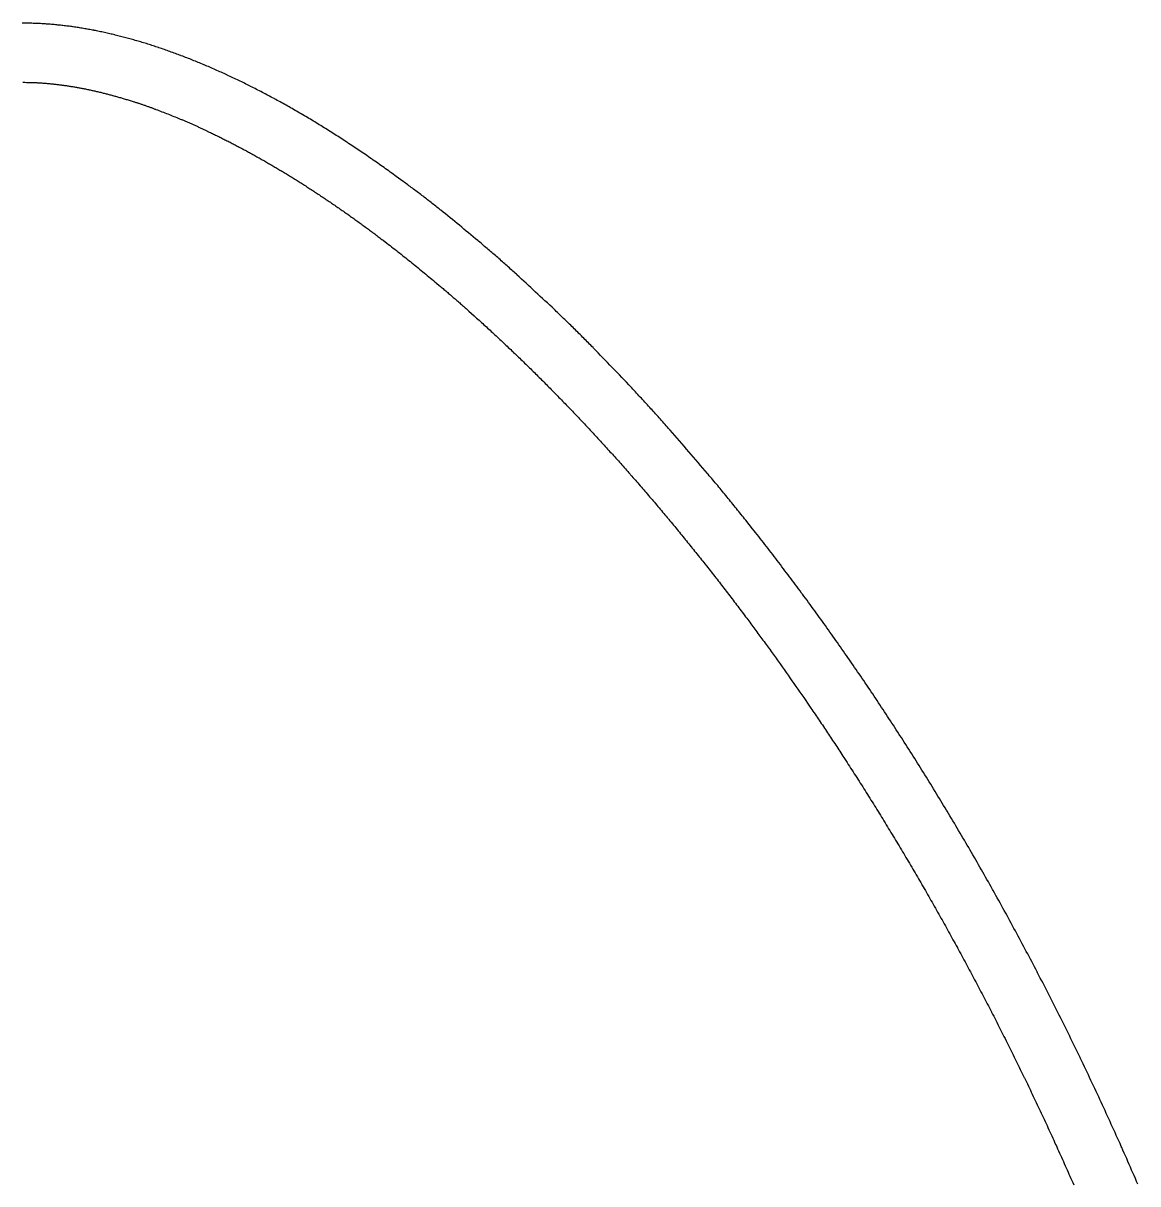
# Model space of a CAD drawing. Extents: x -7325 to -371, y -3238 to 133.
# Drawn here: x -5021.7 to -4753.5, y -1632.3 to -1353.2 of the extents above; entities that cross this region are included whole.
import ezdxf

# ---------------------------------------------------------------- set-up
doc = ezdxf.new("R2010")
doc.units = 0
doc.header["$MEASUREMENT"] = 0
doc.layers.add('NAILERS', color=7, linetype='CONTINUOUS')

msp = doc.modelspace()

# ---------------------------------------------------------------- linework, layer by layer
at = {"layer": 'NAILERS'}
for points in [[(-4753.54, -1632.39), (-4753.84, -1631.71), (-4754.13, -1631.03), (-4754.43, -1630.34), (-4754.72, -1629.66), (-4755.02, -1628.98), (-4755.32, -1628.3), (-4755.61, -1627.62), (-4755.91, -1626.94), (-4756.21, -1626.25), (-4756.51, -1625.57), (-4756.81, -1624.89), (-4757.12, -1624.21), (-4757.42, -1623.53), (-4757.52, -1623.31), (-4757.81, -1622.64), (-4758.11, -1621.98), (-4758.41, -1621.31), (-4758.71, -1620.65), (-4759.01, -1619.99), (-4759.31, -1619.32), (-4759.61, -1618.66), (-4759.91, -1618), (-4760.21, -1617.33), (-4760.51, -1616.67), (-4760.81, -1616.01), (-4761.12, -1615.35), (-4761.42, -1614.68), (-4761.73, -1614.02), (-4762.03, -1613.36), (-4762.34, -1612.7), (-4762.64, -1612.04), (-4762.95, -1611.38), (-4763.26, -1610.72), (-4763.57, -1610.06), (-4763.88, -1609.4), (-4764.19, -1608.74), (-4764.5, -1608.08), (-4764.81, -1607.42), (-4765.12, -1606.76), (-4765.43, -1606.11), (-4765.74, -1605.45), (-4766.06, -1604.79), (-4766.37, -1604.13), (-4766.69, -1603.48), (-4767, -1602.82), (-4767.32, -1602.17), (-4767.43, -1601.94), (-4767.74, -1601.3), (-4768.05, -1600.66), (-4768.36, -1600.01), (-4768.67, -1599.37), (-4768.98, -1598.73), (-4769.3, -1598.09), (-4769.61, -1597.45), (-4769.92, -1596.81), (-4770.24, -1596.17), (-4770.55, -1595.53), (-4770.87, -1594.9), (-4771.19, -1594.26), (-4771.5, -1593.62), (-4771.82, -1592.98), (-4772.14, -1592.34), (-4772.46, -1591.71), (-4772.78, -1591.07), (-4773.1, -1590.43), (-4773.42, -1589.8), (-4773.74, -1589.16), (-4774.06, -1588.53), (-4774.39, -1587.89), (-4774.71, -1587.26), (-4775.03, -1586.62), (-4775.36, -1585.99), (-4775.68, -1585.35), (-4776.01, -1584.72), (-4776.34, -1584.08), (-4776.66, -1583.45), (-4776.99, -1582.82), (-4777.32, -1582.19), (-4777.65, -1581.55), (-4777.77, -1581.33), (-4778.09, -1580.71), (-4778.41, -1580.09), (-4778.73, -1579.47), (-4779.06, -1578.86), (-4779.38, -1578.24), (-4779.71, -1577.62), (-4780.03, -1577.01), (-4780.36, -1576.39), (-4780.69, -1575.78), (-4781.01, -1575.16), (-4781.34, -1574.55), (-4781.67, -1573.93), (-4782, -1573.32), (-4782.33, -1572.71), (-4782.66, -1572.09), (-4782.99, -1571.48), (-4783.32, -1570.87), (-4783.65, -1570.26), (-4783.98, -1569.64), (-4784.32, -1569.03), (-4784.65, -1568.42), (-4784.99, -1567.81), (-4785.32, -1567.2), (-4785.66, -1566.59), (-4785.99, -1565.98), (-4786.33, -1565.37), (-4786.67, -1564.76), (-4787, -1564.15), (-4787.34, -1563.54), (-4787.68, -1562.93), (-4788.02, -1562.33), (-4788.36, -1561.72), (-4788.49, -1561.49), (-4788.82, -1560.89), (-4789.16, -1560.3), (-4789.49, -1559.71), (-4789.82, -1559.12), (-4790.16, -1558.52), (-4790.49, -1557.93), (-4790.83, -1557.34), (-4791.17, -1556.75), (-4791.5, -1556.16), (-4791.84, -1555.57), (-4792.18, -1554.98), (-4792.52, -1554.39), (-4792.86, -1553.8), (-4793.2, -1553.21), (-4793.54, -1552.63), (-4793.88, -1552.04), (-4794.22, -1551.45), (-4794.57, -1550.86), (-4794.91, -1550.27), (-4795.25, -1549.69), (-4795.6, -1549.1), (-4795.94, -1548.52), (-4796.29, -1547.93), (-4796.63, -1547.34), (-4796.98, -1546.76), (-4797.32, -1546.17), (-4797.67, -1545.59), (-4798.02, -1545.01), (-4798.37, -1544.42), (-4798.72, -1543.84), (-4799.07, -1543.26), (-4799.42, -1542.67), (-4799.56, -1542.44), (-4799.9, -1541.87), (-4800.24, -1541.3), (-4800.59, -1540.74), (-4800.93, -1540.17), (-4801.27, -1539.6), (-4801.62, -1539.04), (-4801.96, -1538.47), (-4802.31, -1537.91), (-4802.66, -1537.34), (-4803, -1536.78), (-4803.35, -1536.21), (-4803.7, -1535.65), (-4804.05, -1535.08), (-4804.4, -1534.52), (-4804.75, -1533.96), (-4805.1, -1533.39), (-4805.45, -1532.83), (-4805.8, -1532.27), (-4806.15, -1531.71), (-4806.5, -1531.15), (-4806.86, -1530.58), (-4807.21, -1530.02), (-4807.56, -1529.46), (-4807.92, -1528.9), (-4808.27, -1528.34), (-4808.63, -1527.78), (-4808.99, -1527.23), (-4809.34, -1526.67), (-4809.7, -1526.11), (-4810.06, -1525.55), (-4810.42, -1524.99), (-4810.77, -1524.44), (-4810.93, -1524.2), (-4811.28, -1523.66), (-4811.63, -1523.12), (-4811.98, -1522.57), (-4812.33, -1522.03), (-4812.68, -1521.49), (-4813.03, -1520.95), (-4813.39, -1520.41), (-4813.74, -1519.87), (-4814.1, -1519.33), (-4814.45, -1518.79), (-4814.81, -1518.25), (-4815.16, -1517.72), (-4815.52, -1517.18), (-4815.88, -1516.64), (-4816.23, -1516.1), (-4816.59, -1515.57), (-4816.95, -1515.03), (-4817.31, -1514.49), (-4817.67, -1513.96), (-4818.03, -1513.42), (-4818.39, -1512.89), (-4818.75, -1512.35), (-4819.11, -1511.82), (-4819.47, -1511.28), (-4819.84, -1510.75), (-4820.2, -1510.22), (-4820.56, -1509.68), (-4820.93, -1509.15), (-4821.29, -1508.62), (-4821.66, -1508.09), (-4822.03, -1507.55), (-4822.39, -1507.02), (-4822.56, -1506.79), (-4822.91, -1506.27), (-4823.27, -1505.75), (-4823.63, -1505.24), (-4823.99, -1504.72), (-4824.34, -1504.21), (-4824.7, -1503.69), (-4825.06, -1503.18), (-4825.42, -1502.67), (-4825.78, -1502.15), (-4826.15, -1501.64), (-4826.51, -1501.13), (-4826.87, -1500.62), (-4827.23, -1500.1), (-4827.6, -1499.59), (-4827.96, -1499.08), (-4828.33, -1498.57), (-4828.69, -1498.06), (-4829.06, -1497.55), (-4829.42, -1497.04), (-4829.79, -1496.53), (-4830.16, -1496.02), (-4830.52, -1495.52), (-4830.89, -1495.01), (-4831.26, -1494.5), (-4831.63, -1493.99), (-4832, -1493.49), (-4832.37, -1492.98), (-4832.74, -1492.47), (-4833.11, -1491.97), (-4833.48, -1491.46), (-4833.85, -1490.96), (-4834.23, -1490.45), (-4834.4, -1490.21), (-4834.76, -1489.72), (-4835.13, -1489.23), (-4835.49, -1488.75), (-4835.85, -1488.26), (-4836.22, -1487.77), (-4836.58, -1487.28), (-4836.95, -1486.79), (-4837.31, -1486.31), (-4837.68, -1485.82), (-4838.05, -1485.34), (-4838.41, -1484.85), (-4838.78, -1484.36), (-4839.15, -1483.88), (-4839.52, -1483.39), (-4839.89, -1482.91), (-4840.26, -1482.43), (-4840.63, -1481.94), (-4841, -1481.46), (-4841.37, -1480.98), (-4841.74, -1480.5), (-4842.11, -1480.01), (-4842.48, -1479.53), (-4842.86, -1479.05), (-4843.23, -1478.57), (-4843.6, -1478.09), (-4843.98, -1477.61), (-4844.35, -1477.13), (-4844.73, -1476.65), (-4845.11, -1476.17), (-4845.48, -1475.69), (-4845.86, -1475.22), (-4846.24, -1474.74), (-4847.85, -1472.69), (-4848.13, -1472.34), (-4848.41, -1472), (-4848.69, -1471.65), (-4848.96, -1471.3), (-4849.24, -1470.95), (-4849.52, -1470.6), (-4849.8, -1470.25), (-4850.08, -1469.91), (-4850.36, -1469.56), (-4850.64, -1469.21), (-4850.92, -1468.86), (-4851.2, -1468.52), (-4851.48, -1468.17), (-4851.76, -1467.83), (-4852.05, -1467.48), (-4852.33, -1467.14), (-4852.61, -1466.79), (-4852.89, -1466.45), (-4853.18, -1466.1), (-4853.46, -1465.76), (-4853.74, -1465.42), (-4854.03, -1465.07), (-4854.31, -1464.73), (-4854.6, -1464.39), (-4854.88, -1464.04), (-4855.17, -1463.7), (-4855.46, -1463.36), (-4855.74, -1463.02), (-4856.03, -1462.68), (-4856.32, -1462.34), (-4856.61, -1462), (-4856.89, -1461.65), (-4857.05, -1461.48), (-4857.6, -1460.82), (-4858.16, -1460.16), (-4858.72, -1459.51), (-4859.28, -1458.85), (-4859.84, -1458.19), (-4860.4, -1457.54), (-4860.97, -1456.88), (-4861.53, -1456.23), (-4862.09, -1455.58), (-4862.66, -1454.93), (-4863.22, -1454.27), (-4863.79, -1453.62), (-4864.36, -1452.97), (-4864.92, -1452.32), (-4865.49, -1451.67), (-4866.06, -1451.02), (-4866.14, -1450.93), (-4866.42, -1450.62), (-4866.7, -1450.3), (-4866.98, -1449.98), (-4867.26, -1449.66), (-4867.54, -1449.35), (-4867.82, -1449.03), (-4868.1, -1448.71), (-4868.39, -1448.4), (-4868.67, -1448.08), (-4868.95, -1447.76), (-4869.23, -1447.45), (-4869.52, -1447.13), (-4869.8, -1446.82), (-4870.09, -1446.51), (-4870.37, -1446.19), (-4870.66, -1445.88), (-4870.94, -1445.56), (-4871.23, -1445.25), (-4871.51, -1444.94), (-4871.8, -1444.63), (-4872.09, -1444.31), (-4872.37, -1444), (-4872.66, -1443.69), (-4872.95, -1443.38), (-4873.24, -1443.07), (-4873.53, -1442.76), (-4873.81, -1442.45), (-4874.1, -1442.14), (-4874.39, -1441.83), (-4874.68, -1441.52), (-4874.97, -1441.21), (-4875.26, -1440.9), (-4875.43, -1440.73), (-4875.99, -1440.13), (-4876.55, -1439.54), (-4877.12, -1438.94), (-4877.68, -1438.35), (-4878.24, -1437.76), (-4878.81, -1437.17), (-4879.37, -1436.58), (-4879.94, -1435.99), (-4880.5, -1435.4), (-4881.07, -1434.81), (-4881.64, -1434.22), (-4882.21, -1433.64), (-4882.77, -1433.05), (-4883.34, -1432.46), (-4883.91, -1431.88), (-4884.49, -1431.29), (-4884.57, -1431.2), (-4884.85, -1430.92), (-4885.13, -1430.63), (-4885.41, -1430.35), (-4885.7, -1430.06), (-4885.98, -1429.78), (-4886.26, -1429.49), (-4886.54, -1429.21), (-4886.83, -1428.92), (-4887.11, -1428.64), (-4887.39, -1428.36), (-4887.68, -1428.07), (-4887.96, -1427.79), (-4888.24, -1427.51), (-4888.53, -1427.23), (-4888.81, -1426.94), (-4889.1, -1426.66), (-4889.38, -1426.38), (-4889.67, -1426.1), (-4889.96, -1425.82), (-4890.24, -1425.54), (-4890.53, -1425.26), (-4890.82, -1424.98), (-4891.11, -1424.7), (-4891.39, -1424.42), (-4891.68, -1424.15), (-4891.97, -1423.87), (-4892.26, -1423.59), (-4892.55, -1423.31), (-4892.84, -1423.04), (-4893.13, -1422.76), (-4893.42, -1422.48), (-4893.71, -1422.21), (-4893.89, -1422.03), (-4894.45, -1421.5), (-4895.01, -1420.98), (-4895.57, -1420.45), (-4896.14, -1419.92), (-4896.7, -1419.39), (-4897.26, -1418.87), (-4897.82, -1418.34), (-4898.39, -1417.82), (-4898.95, -1417.29), (-4899.52, -1416.77), (-4900.08, -1416.25), (-4900.65, -1415.73), (-4901.22, -1415.21), (-4901.78, -1414.69), (-4902.35, -1414.17), (-4902.92, -1413.65), (-4903.02, -1413.56), (-4903.29, -1413.31), (-4903.57, -1413.05), (-4903.85, -1412.8), (-4904.13, -1412.55), (-4904.41, -1412.29), (-4904.69, -1412.04), (-4904.97, -1411.79), (-4905.25, -1411.54), (-4905.54, -1411.29), (-4905.82, -1411.04), (-4906.1, -1410.79), (-4906.38, -1410.54), (-4906.66, -1410.29), (-4906.95, -1410.04), (-4907.23, -1409.79), (-4907.51, -1409.54), (-4907.8, -1409.3), (-4908.08, -1409.05), (-4908.37, -1408.8), (-4908.65, -1408.56), (-4908.94, -1408.31), (-4909.22, -1408.06), (-4909.51, -1407.82), (-4909.8, -1407.57), (-4910.08, -1407.33), (-4910.37, -1407.08), (-4910.66, -1406.84), (-4910.94, -1406.6), (-4911.23, -1406.35), (-4911.52, -1406.11), (-4911.81, -1405.87), (-4912.1, -1405.62), (-4912.3, -1405.46), (-4912.85, -1404.99), (-4913.4, -1404.53), (-4913.96, -1404.07), (-4914.51, -1403.61), (-4915.07, -1403.15), (-4915.62, -1402.69), (-4916.18, -1402.23), (-4916.74, -1401.77), (-4917.3, -1401.32), (-4917.86, -1400.86), (-4918.42, -1400.41), (-4918.98, -1399.95), (-4919.54, -1399.5), (-4920.1, -1399.04), (-4920.66, -1398.59), (-4921.22, -1398.14), (-4921.32, -1398.06), (-4921.6, -1397.84), (-4921.87, -1397.62), (-4922.15, -1397.4), (-4922.43, -1397.18), (-4922.7, -1396.96), (-4922.98, -1396.74), (-4923.26, -1396.52), (-4923.53, -1396.31), (-4923.81, -1396.09), (-4924.09, -1395.87), (-4924.37, -1395.66), (-4924.65, -1395.44), (-4924.92, -1395.22), (-4925.2, -1395.01), (-4925.48, -1394.8), (-4925.76, -1394.58), (-4926.04, -1394.37), (-4926.32, -1394.15), (-4926.6, -1393.94), (-4926.88, -1393.73), (-4927.17, -1393.52), (-4927.45, -1393.3), (-4927.73, -1393.09), (-4928.01, -1392.88), (-4928.29, -1392.67), (-4928.58, -1392.46), (-4928.86, -1392.25), (-4929.14, -1392.04), (-4929.43, -1391.83), (-4929.71, -1391.62), (-4929.99, -1391.42), (-4930.28, -1391.21), (-4931.9, -1390.02), (-4932.27, -1389.76), (-4932.64, -1389.49), (-4933.01, -1389.22), (-4933.37, -1388.96), (-4933.74, -1388.69), (-4934.11, -1388.43), (-4934.48, -1388.17), (-4934.85, -1387.91), (-4935.22, -1387.64), (-4935.59, -1387.38), (-4935.96, -1387.12), (-4936.33, -1386.86), (-4936.7, -1386.6), (-4937.07, -1386.34), (-4937.44, -1386.08), (-4937.81, -1385.82), (-4937.89, -1385.77), (-4938.25, -1385.52), (-4938.62, -1385.27), (-4938.98, -1385.02), (-4939.34, -1384.77), (-4939.71, -1384.52), (-4940.08, -1384.27), (-4940.44, -1384.03), (-4940.81, -1383.78), (-4941.17, -1383.53), (-4941.54, -1383.29), (-4941.91, -1383.04), (-4942.28, -1382.8), (-4942.64, -1382.55), (-4943.01, -1382.31), (-4943.38, -1382.07), (-4943.75, -1381.82), (-4943.83, -1381.77), (-4944.19, -1381.54), (-4944.55, -1381.3), (-4944.91, -1381.07), (-4945.27, -1380.83), (-4945.63, -1380.6), (-4945.99, -1380.37), (-4946.36, -1380.14), (-4946.72, -1379.9), (-4947.08, -1379.67), (-4947.45, -1379.44), (-4947.81, -1379.21), (-4948.18, -1378.98), (-4948.54, -1378.76), (-4948.91, -1378.53), (-4949.27, -1378.3), (-4949.64, -1378.07), (-4949.72, -1378.03), (-4950.07, -1377.81), (-4950.43, -1377.59), (-4950.79, -1377.37), (-4951.15, -1377.15), (-4951.5, -1376.93), (-4951.86, -1376.72), (-4952.22, -1376.5), (-4952.58, -1376.28), (-4952.94, -1376.07), (-4953.3, -1375.85), (-4953.66, -1375.64), (-4954.02, -1375.43), (-4954.38, -1375.21), (-4954.75, -1375), (-4955.11, -1374.79), (-4955.47, -1374.58), (-4955.55, -1374.53), (-4955.9, -1374.33), (-4956.26, -1374.13), (-4956.61, -1373.92), (-4956.96, -1373.72), (-4957.32, -1373.52), (-4957.67, -1373.32), (-4958.03, -1373.12), (-4958.38, -1372.92), (-4958.74, -1372.72), (-4959.1, -1372.52), (-4959.45, -1372.32), (-4959.81, -1372.12), (-4960.17, -1371.93), (-4960.53, -1371.73), (-4960.88, -1371.54), (-4961.24, -1371.34), (-4961.32, -1371.3), (-4961.67, -1371.11), (-4962.02, -1370.92), (-4962.37, -1370.73), (-4962.72, -1370.55), (-4963.07, -1370.36), (-4963.42, -1370.18), (-4963.77, -1369.99), (-4964.12, -1369.81), (-4964.48, -1369.62), (-4964.83, -1369.44), (-4965.18, -1369.26), (-4965.53, -1369.08), (-4965.89, -1368.9), (-4966.24, -1368.72), (-4966.59, -1368.54), (-4966.95, -1368.36), (-4967.03, -1368.32), (-4967.37, -1368.15), (-4967.72, -1367.97), (-4968.06, -1367.8), (-4968.41, -1367.63), (-4968.76, -1367.46), (-4969.1, -1367.29), (-4969.45, -1367.12), (-4969.8, -1366.96), (-4970.14, -1366.79), (-4970.49, -1366.62), (-4970.84, -1366.46), (-4971.19, -1366.29), (-4971.54, -1366.13), (-4971.88, -1365.96), (-4972.23, -1365.8), (-4972.58, -1365.64), (-4972.66, -1365.6), (-4973, -1365.45), (-4973.34, -1365.29), (-4973.69, -1365.13), (-4974.03, -1364.98), (-4974.37, -1364.83), (-4974.71, -1364.67), (-4975.05, -1364.52), (-4975.39, -1364.37), (-4975.74, -1364.22), (-4976.08, -1364.07), (-4976.42, -1363.92), (-4976.77, -1363.77), (-4977.11, -1363.62), (-4977.45, -1363.47), (-4977.8, -1363.33), (-4978.14, -1363.18), (-4978.22, -1363.15), (-4978.56, -1363.01), (-4978.89, -1362.87), (-4979.23, -1362.73), (-4979.57, -1362.59), (-4979.9, -1362.45), (-4980.24, -1362.31), (-4980.58, -1362.18), (-4980.91, -1362.04), (-4981.25, -1361.91), (-4981.59, -1361.77), (-4981.93, -1361.64), (-4982.26, -1361.51), (-4982.6, -1361.38), (-4982.94, -1361.25), (-4983.28, -1361.12), (-4983.62, -1360.99), (-4983.7, -1360.96), (-4984.03, -1360.83), (-4984.36, -1360.71), (-4984.69, -1360.59), (-4985.02, -1360.46), (-4985.35, -1360.34), (-4985.69, -1360.22), (-4986.02, -1360.1), (-4986.35, -1359.98), (-4986.68, -1359.86), (-4987.01, -1359.75), (-4987.35, -1359.63), (-4987.68, -1359.51), (-4988.01, -1359.4), (-4988.35, -1359.29), (-4988.68, -1359.17), (-4989.01, -1359.06), (-4989.09, -1359.03), (-4989.42, -1358.92), (-4989.74, -1358.82), (-4990.07, -1358.71), (-4990.39, -1358.6), (-4990.72, -1358.5), (-4991.04, -1358.4), (-4991.37, -1358.29), (-4991.7, -1358.19), (-4992.02, -1358.09), (-4992.35, -1357.99), (-4992.68, -1357.89), (-4993, -1357.79), (-4993.33, -1357.69), (-4993.66, -1357.59), (-4993.99, -1357.5), (-4994.31, -1357.4), (-4994.39, -1357.38), (-4994.71, -1357.29), (-4995.03, -1357.19), (-4995.35, -1357.1), (-4995.67, -1357.02), (-4995.99, -1356.93), (-4996.31, -1356.84), (-4996.63, -1356.75), (-4996.95, -1356.67), (-4997.27, -1356.58), (-4997.59, -1356.5), (-4997.91, -1356.41), (-4998.23, -1356.33), (-4998.55, -1356.25), (-4998.87, -1356.17), (-4999.2, -1356.09), (-4999.52, -1356.01), (-4999.6, -1355.99), (-4999.91, -1355.92), (-5000.22, -1355.84), (-5000.53, -1355.77), (-5000.85, -1355.7), (-5001.16, -1355.63), (-5001.47, -1355.55), (-5001.79, -1355.48), (-5002.1, -1355.42), (-5002.42, -1355.35), (-5002.73, -1355.28), (-5003.04, -1355.21), (-5003.36, -1355.15), (-5003.67, -1355.08), (-5003.99, -1355.02), (-5004.3, -1354.96), (-5004.62, -1354.9), (-5004.69, -1354.88), (-5005, -1354.82), (-5005.31, -1354.77), (-5005.61, -1354.71), (-5005.92, -1354.65), (-5006.23, -1354.6), (-5006.53, -1354.54), (-5006.84, -1354.49), (-5007.15, -1354.44), (-5007.46, -1354.39), (-5007.76, -1354.34), (-5008.07, -1354.29), (-5008.38, -1354.24), (-5008.69, -1354.19), (-5009, -1354.15), (-5009.31, -1354.1), (-5009.61, -1354.06), (-5009.69, -1354.05), (-5009.99, -1354), (-5010.29, -1353.96), (-5010.59, -1353.92), (-5010.89, -1353.88), (-5011.19, -1353.85), (-5011.49, -1353.81), (-5011.79, -1353.77), (-5012.09, -1353.74), (-5012.39, -1353.7), (-5012.69, -1353.67), (-5012.99, -1353.64), (-5013.29, -1353.61), (-5013.59, -1353.58), (-5013.89, -1353.55), (-5014.2, -1353.52), (-5014.5, -1353.49), (-5014.55, -1353.49), (-5014.84, -1353.46), (-5015.14, -1353.44), (-5015.44, -1353.41), (-5015.73, -1353.39), (-5016.03, -1353.37), (-5016.32, -1353.35), (-5016.62, -1353.33), (-5016.91, -1353.31), (-5017.21, -1353.3), (-5017.5, -1353.28), (-5017.8, -1353.27), (-5018.1, -1353.25), (-5018.39, -1353.24), (-5018.69, -1353.23), (-5018.98, -1353.22), (-5019.28, -1353.21), (-5019.58, -1353.2), (-5019.87, -1353.19), (-5020.17, -1353.19), (-5020.46, -1353.18), (-5020.76, -1353.18), (-5021.06, -1353.17), (-5021.35, -1353.17), (-5021.65, -1353.17), (-5021.94, -1353.17)], [(-5021.75, -1367.39), (-5021.63, -1367.39), (-5021.5, -1367.39), (-5021.37, -1367.39), (-5021.25, -1367.39), (-5020.87, -1367.4), (-5020.66, -1367.4), (-5020.45, -1367.4), (-5020.25, -1367.41), (-5020.04, -1367.41), (-5019.83, -1367.42), (-5019.63, -1367.42), (-5019.42, -1367.43), (-5019.22, -1367.44), (-5019.01, -1367.45), (-5018.8, -1367.45), (-5018.6, -1367.46), (-5018.39, -1367.47), (-5018.18, -1367.48), (-5017.98, -1367.5), (-5017.77, -1367.51), (-5017.56, -1367.52), (-5017.36, -1367.53), (-5017.15, -1367.55), (-5016.95, -1367.56), (-5016.74, -1367.58), (-5016.53, -1367.59), (-5016.33, -1367.61), (-5016.12, -1367.62), (-5015.92, -1367.64), (-5015.71, -1367.66), (-5015.5, -1367.68), (-5015.3, -1367.7), (-5015.09, -1367.72), (-5014.89, -1367.74), (-5014.68, -1367.76), (-5014.48, -1367.78), (-5014.27, -1367.8), (-5014.22, -1367.81), (-5014.01, -1367.83), (-5013.8, -1367.85), (-5013.59, -1367.88), (-5013.38, -1367.9), (-5013.17, -1367.93), (-5012.96, -1367.96), (-5012.75, -1367.98), (-5012.54, -1368.01), (-5012.33, -1368.04), (-5012.11, -1368.07), (-5011.9, -1368.09), (-5011.69, -1368.12), (-5011.48, -1368.15), (-5011.27, -1368.18), (-5011.06, -1368.22), (-5010.85, -1368.25), (-5010.8, -1368.26), (-5010.59, -1368.29), (-5010.37, -1368.32), (-5010.16, -1368.36), (-5009.94, -1368.39), (-5009.72, -1368.43), (-5009.51, -1368.46), (-5009.29, -1368.5), (-5009.08, -1368.54), (-5008.86, -1368.57), (-5008.65, -1368.61), (-5008.43, -1368.65), (-5008.22, -1368.69), (-5008, -1368.73), (-5007.79, -1368.77), (-5007.57, -1368.81), (-5007.36, -1368.85), (-5007.31, -1368.86), (-5007.09, -1368.91), (-5006.87, -1368.95), (-5006.64, -1368.99), (-5006.42, -1369.04), (-5006.2, -1369.08), (-5005.98, -1369.13), (-5005.76, -1369.18), (-5005.54, -1369.22), (-5005.32, -1369.27), (-5005.1, -1369.32), (-5004.88, -1369.37), (-5004.66, -1369.42), (-5004.44, -1369.47), (-5004.23, -1369.52), (-5004.01, -1369.57), (-5003.79, -1369.62), (-5003.74, -1369.63), (-5003.51, -1369.68), (-5003.29, -1369.74), (-5003.06, -1369.79), (-5002.84, -1369.84), (-5002.61, -1369.9), (-5002.39, -1369.96), (-5002.16, -1370.01), (-5001.94, -1370.07), (-5001.71, -1370.13), (-5001.49, -1370.18), (-5001.27, -1370.24), (-5001.04, -1370.3), (-5000.82, -1370.36), (-5000.59, -1370.42), (-5000.37, -1370.48), (-5000.15, -1370.54), (-5000.1, -1370.55), (-4999.87, -1370.62), (-4999.64, -1370.68), (-4999.41, -1370.74), (-4999.18, -1370.81), (-4998.95, -1370.87), (-4998.72, -1370.94), (-4998.49, -1371), (-4998.26, -1371.07), (-4998.03, -1371.14), (-4997.81, -1371.2), (-4997.58, -1371.27), (-4997.35, -1371.34), (-4997.12, -1371.41), (-4996.89, -1371.48), (-4996.67, -1371.55), (-4996.44, -1371.62), (-4995.41, -1371.94), (-4995.24, -1371.99), (-4995.06, -1372.05), (-4994.88, -1372.1), (-4994.7, -1372.16), (-4994.53, -1372.21), (-4994.35, -1372.27), (-4994.17, -1372.33), (-4994, -1372.39), (-4993.82, -1372.44), (-4993.64, -1372.5), (-4993.47, -1372.56), (-4993.29, -1372.62), (-4993.11, -1372.68), (-4992.94, -1372.74), (-4992.76, -1372.8), (-4992.59, -1372.86), (-4992.41, -1372.92), (-4992.23, -1372.98), (-4992.06, -1373.04), (-4991.88, -1373.1), (-4991.71, -1373.17), (-4991.53, -1373.23), (-4991.36, -1373.29), (-4991.18, -1373.35), (-4991.01, -1373.42), (-4990.83, -1373.48), (-4990.66, -1373.55), (-4990.48, -1373.61), (-4990.31, -1373.68), (-4990.13, -1373.74), (-4989.96, -1373.81), (-4989.79, -1373.87), (-4989.71, -1373.9), (-4989.35, -1374.04), (-4989, -1374.17), (-4988.64, -1374.31), (-4988.28, -1374.45), (-4987.93, -1374.59), (-4987.57, -1374.72), (-4987.22, -1374.86), (-4986.86, -1375), (-4986.5, -1375.14), (-4986.15, -1375.29), (-4985.79, -1375.43), (-4985.44, -1375.57), (-4985.09, -1375.71), (-4984.73, -1375.86), (-4984.38, -1376), (-4984.02, -1376.15), (-4983.88, -1376.21), (-4983.69, -1376.29), (-4983.5, -1376.36), (-4983.32, -1376.44), (-4983.13, -1376.52), (-4982.95, -1376.6), (-4982.76, -1376.68), (-4982.58, -1376.75), (-4982.39, -1376.83), (-4982.21, -1376.91), (-4982.02, -1376.99), (-4981.84, -1377.07), (-4981.65, -1377.15), (-4981.47, -1377.23), (-4981.28, -1377.31), (-4981.1, -1377.39), (-4980.92, -1377.48), (-4980.73, -1377.56), (-4980.55, -1377.64), (-4980.37, -1377.72), (-4980.18, -1377.8), (-4980, -1377.89), (-4979.82, -1377.97), (-4979.63, -1378.05), (-4979.45, -1378.14), (-4979.27, -1378.22), (-4979.08, -1378.31), (-4978.9, -1378.39), (-4978.72, -1378.48), (-4978.54, -1378.56), (-4978.36, -1378.65), (-4978.17, -1378.73), (-4977.99, -1378.82), (-4976.88, -1379.35), (-4976.63, -1379.47), (-4976.38, -1379.59), (-4976.12, -1379.71), (-4975.87, -1379.83), (-4975.62, -1379.95), (-4975.37, -1380.07), (-4975.12, -1380.2), (-4974.87, -1380.32), (-4974.62, -1380.44), (-4974.37, -1380.56), (-4974.12, -1380.69), (-4973.87, -1380.81), (-4973.63, -1380.94), (-4973.38, -1381.06), (-4973.13, -1381.19), (-4972.88, -1381.31), (-4972.63, -1381.44), (-4972.38, -1381.56), (-4972.14, -1381.69), (-4971.89, -1381.82), (-4971.64, -1381.94), (-4971.39, -1382.07), (-4971.15, -1382.2), (-4970.9, -1382.33), (-4970.65, -1382.46), (-4970.41, -1382.59), (-4970.16, -1382.72), (-4969.91, -1382.84), (-4969.67, -1382.98), (-4969.42, -1383.11), (-4969.18, -1383.24), (-4968.93, -1383.37), (-4968.74, -1383.47), (-4968.49, -1383.61), (-4968.23, -1383.74), (-4967.97, -1383.88), (-4967.72, -1384.02), (-4967.46, -1384.16), (-4967.21, -1384.3), (-4966.95, -1384.44), (-4966.69, -1384.58), (-4966.44, -1384.72), (-4966.18, -1384.86), (-4965.93, -1385.01), (-4965.67, -1385.15), (-4965.42, -1385.29), (-4965.17, -1385.43), (-4964.91, -1385.57), (-4964.66, -1385.72), (-4964.4, -1385.86), (-4964.15, -1386.01), (-4963.9, -1386.15), (-4963.64, -1386.29), (-4963.39, -1386.44), (-4963.14, -1386.59), (-4962.89, -1386.73), (-4962.63, -1386.88), (-4962.38, -1387.02), (-4962.13, -1387.17), (-4961.88, -1387.32), (-4961.63, -1387.46), (-4961.37, -1387.61), (-4961.12, -1387.76), (-4960.87, -1387.91), (-4960.62, -1388.06), (-4960.44, -1388.16), (-4960.18, -1388.32), (-4959.92, -1388.48), (-4959.66, -1388.63), (-4959.4, -1388.79), (-4959.14, -1388.95), (-4958.88, -1389.1), (-4958.61, -1389.26), (-4958.35, -1389.42), (-4958.09, -1389.58), (-4957.83, -1389.74), (-4957.57, -1389.9), (-4957.32, -1390.06), (-4957.06, -1390.22), (-4956.8, -1390.38), (-4956.54, -1390.54), (-4956.28, -1390.7), (-4956.02, -1390.86), (-4955.76, -1391.02), (-4955.5, -1391.18), (-4955.25, -1391.34), (-4954.99, -1391.51), (-4954.73, -1391.67), (-4954.47, -1391.83), (-4954.22, -1392), (-4953.96, -1392.16), (-4953.7, -1392.32), (-4953.45, -1392.49), (-4953.19, -1392.65), (-4952.94, -1392.82), (-4952.68, -1392.98), (-4952.42, -1393.15), (-4952.17, -1393.32), (-4952, -1393.43), (-4951.73, -1393.6), (-4951.47, -1393.77), (-4951.2, -1393.95), (-4950.94, -1394.12), (-4950.67, -1394.3), (-4950.41, -1394.47), (-4950.14, -1394.65), (-4949.88, -1394.82), (-4949.61, -1395), (-4949.35, -1395.18), (-4949.09, -1395.35), (-4948.82, -1395.53), (-4948.56, -1395.71), (-4948.3, -1395.88), (-4948.03, -1396.06), (-4947.77, -1396.24), (-4947.51, -1396.42), (-4947.25, -1396.6), (-4946.98, -1396.78), (-4946.72, -1396.96), (-4946.46, -1397.14), (-4946.2, -1397.32), (-4945.94, -1397.5), (-4945.68, -1397.68), (-4945.42, -1397.86), (-4945.16, -1398.04), (-4944.9, -1398.22), (-4944.64, -1398.4), (-4944.38, -1398.58), (-4944.12, -1398.77), (-4943.86, -1398.95), (-4943.6, -1399.13), (-4943.16, -1399.45), (-4942.9, -1399.63), (-4942.65, -1399.81), (-4942.39, -1399.99), (-4942.14, -1400.17), (-4941.88, -1400.35), (-4941.63, -1400.53), (-4941.37, -1400.72), (-4941.12, -1400.9), (-4940.87, -1401.08), (-4940.61, -1401.27), (-4940.36, -1401.45), (-4940.11, -1401.63), (-4939.86, -1401.82), (-4939.6, -1402), (-4939.35, -1402.19), (-4939.1, -1402.37), (-4938.85, -1402.56), (-4938.6, -1402.74), (-4938.34, -1402.93), (-4938.09, -1403.11), (-4937.84, -1403.3), (-4937.59, -1403.49), (-4937.34, -1403.67), (-4937.09, -1403.86), (-4936.84, -1404.05), (-4936.59, -1404.24), (-4936.34, -1404.43), (-4936.09, -1404.61), (-4935.84, -1404.8), (-4935.59, -1404.99), (-4935.35, -1405.18), (-4935.1, -1405.37), (-4934.16, -1406.08), (-4933.78, -1406.37), (-4933.41, -1406.66), (-4933.03, -1406.96), (-4932.65, -1407.25), (-4932.27, -1407.54), (-4931.89, -1407.84), (-4931.52, -1408.13), (-4931.14, -1408.43), (-4930.76, -1408.72), (-4930.39, -1409.02), (-4930.01, -1409.32), (-4929.64, -1409.61), (-4929.26, -1409.91), (-4928.89, -1410.21), (-4928.52, -1410.51), (-4928.15, -1410.81), (-4927.77, -1411.11), (-4927.4, -1411.41), (-4927.03, -1411.72), (-4926.66, -1412.02), (-4926.29, -1412.32), (-4925.92, -1412.62), (-4925.55, -1412.93), (-4925.18, -1413.23), (-4924.81, -1413.53), (-4924.44, -1413.84), (-4924.07, -1414.14), (-4923.71, -1414.45), (-4923.34, -1414.76), (-4922.97, -1415.06), (-4922.6, -1415.37), (-4922.24, -1415.68), (-4921.56, -1416.24), (-4921.34, -1416.43), (-4921.11, -1416.62), (-4920.89, -1416.81), (-4920.66, -1417), (-4920.44, -1417.19), (-4920.21, -1417.38), (-4919.99, -1417.57), (-4919.77, -1417.76), (-4919.54, -1417.95), (-4919.32, -1418.14), (-4919.1, -1418.33), (-4918.87, -1418.52), (-4918.65, -1418.71), (-4918.43, -1418.91), (-4918.2, -1419.1), (-4917.98, -1419.29), (-4917.76, -1419.48), (-4917.54, -1419.68), (-4917.32, -1419.87), (-4917.1, -1420.06), (-4916.87, -1420.26), (-4916.65, -1420.45), (-4916.43, -1420.65), (-4916.21, -1420.84), (-4915.99, -1421.03), (-4915.77, -1421.23), (-4915.55, -1421.42), (-4915.33, -1421.62), (-4915.11, -1421.82), (-4914.89, -1422.01), (-4914.67, -1422.21), (-4914.45, -1422.4), (-4913.19, -1423.53), (-4912.9, -1423.8), (-4912.6, -1424.07), (-4912.3, -1424.34), (-4912, -1424.6), (-4911.71, -1424.87), (-4911.41, -1425.14), (-4911.12, -1425.41), (-4910.82, -1425.68), (-4910.53, -1425.95), (-4910.23, -1426.22), (-4909.94, -1426.49), (-4909.64, -1426.76), (-4909.35, -1427.03), (-4909.05, -1427.3), (-4908.76, -1427.57), (-4908.47, -1427.84), (-4908.17, -1428.12), (-4907.88, -1428.39), (-4907.59, -1428.66), (-4907.29, -1428.93), (-4907, -1429.21), (-4906.71, -1429.48), (-4906.42, -1429.75), (-4906.13, -1430.03), (-4905.84, -1430.3), (-4905.55, -1430.58), (-4905.25, -1430.85), (-4904.96, -1431.13), (-4904.67, -1431.4), (-4904.38, -1431.68), (-4904.1, -1431.95), (-4903.81, -1432.23), (-4903.69, -1432.34), (-4903.39, -1432.62), (-4903.1, -1432.91), (-4902.8, -1433.19), (-4902.51, -1433.48), (-4902.21, -1433.76), (-4901.92, -1434.05), (-4901.62, -1434.33), (-4901.33, -1434.62), (-4901.03, -1434.9), (-4900.74, -1435.19), (-4900.45, -1435.47), (-4900.15, -1435.76), (-4899.86, -1436.05), (-4899.57, -1436.33), (-4899.27, -1436.62), (-4898.98, -1436.91), (-4898.69, -1437.2), (-4898.4, -1437.49), (-4898.11, -1437.77), (-4897.82, -1438.06), (-4897.53, -1438.35), (-4897.24, -1438.64), (-4896.95, -1438.93), (-4896.66, -1439.22), (-4896.37, -1439.51), (-4896.08, -1439.8), (-4895.79, -1440.09), (-4895.5, -1440.38), (-4895.21, -1440.67), (-4894.92, -1440.97), (-4894.63, -1441.26), (-4894.35, -1441.55), (-4894.24, -1441.66), (-4893.94, -1441.96), (-4893.65, -1442.26), (-4893.35, -1442.56), (-4893.06, -1442.86), (-4892.77, -1443.16), (-4892.47, -1443.46), (-4892.18, -1443.76), (-4891.89, -1444.06), (-4891.6, -1444.36), (-4891.31, -1444.66), (-4891.01, -1444.97), (-4890.72, -1445.27), (-4890.43, -1445.57), (-4890.14, -1445.87), (-4889.85, -1446.18), (-4889.56, -1446.48), (-4889.27, -1446.78), (-4888.98, -1447.09), (-4888.69, -1447.39), (-4888.4, -1447.69), (-4888.11, -1448), (-4887.82, -1448.3), (-4887.54, -1448.61), (-4887.25, -1448.91), (-4886.96, -1449.22), (-4886.67, -1449.53), (-4886.38, -1449.83), (-4886.1, -1450.14), (-4885.81, -1450.44), (-4885.52, -1450.75), (-4885.24, -1451.06), (-4884.95, -1451.37), (-4884.85, -1451.47), (-4884.56, -1451.79), (-4884.27, -1452.1), (-4883.98, -1452.42), (-4883.69, -1452.73), (-4883.39, -1453.05), (-4883.1, -1453.36), (-4882.81, -1453.68), (-4882.52, -1454), (-4882.23, -1454.31), (-4881.94, -1454.63), (-4881.66, -1454.95), (-4881.37, -1455.26), (-4881.08, -1455.58), (-4880.79, -1455.9), (-4880.5, -1456.22), (-4880.21, -1456.53), (-4879.93, -1456.85), (-4879.64, -1457.17), (-4879.35, -1457.49), (-4879.07, -1457.81), (-4878.78, -1458.13), (-4878.49, -1458.45), (-4878.21, -1458.77), (-4877.92, -1459.09), (-4877.64, -1459.41), (-4877.35, -1459.73), (-4877.07, -1460.05), (-4876.78, -1460.37), (-4876.5, -1460.69), (-4876.21, -1461.01), (-4875.93, -1461.34), (-4875.65, -1461.66), (-4875.55, -1461.77), (-4875.26, -1462.09), (-4874.98, -1462.42), (-4874.69, -1462.75), (-4874.4, -1463.08), (-4874.11, -1463.41), (-4873.82, -1463.74), (-4873.54, -1464.07), (-4873.25, -1464.4), (-4872.96, -1464.73), (-4872.68, -1465.07), (-4872.39, -1465.4), (-4872.1, -1465.73), (-4871.82, -1466.06), (-4871.53, -1466.39), (-4871.25, -1466.72), (-4870.96, -1467.06), (-4870.68, -1467.39), (-4870.39, -1467.72), (-4870.11, -1468.06), (-4869.83, -1468.39), (-4869.54, -1468.72), (-4869.26, -1469.06), (-4868.98, -1469.39), (-4868.69, -1469.73), (-4868.41, -1470.06), (-4868.13, -1470.4), (-4867.85, -1470.73), (-4867.57, -1471.07), (-4867.28, -1471.4), (-4867, -1471.74), (-4866.72, -1472.07), (-4866.44, -1472.41), (-4866.36, -1472.51), (-4866.07, -1472.86), (-4865.79, -1473.2), (-4865.5, -1473.54), (-4865.22, -1473.89), (-4864.93, -1474.23), (-4864.65, -1474.57), (-4864.36, -1474.92), (-4864.08, -1475.26), (-4863.8, -1475.61), (-4863.51, -1475.95), (-4863.23, -1476.3), (-4862.95, -1476.64), (-4862.67, -1476.99), (-4862.38, -1477.34), (-4862.1, -1477.68), (-4861.82, -1478.03), (-4861.54, -1478.38), (-4861.26, -1478.72), (-4860.98, -1479.07), (-4860.7, -1479.42), (-4860.42, -1479.76), (-4860.14, -1480.11), (-4859.86, -1480.46), (-4859.58, -1480.81), (-4859.3, -1481.16), (-4859.02, -1481.5), (-4858.75, -1481.85), (-4858.47, -1482.2), (-4858.19, -1482.55), (-4857.91, -1482.9), (-4857.64, -1483.25), (-4857.36, -1483.6), (-4857.28, -1483.7), (-4857, -1484.06), (-4856.72, -1484.41), (-4856.44, -1484.77), (-4856.16, -1485.13), (-4855.88, -1485.48), (-4855.6, -1485.84), (-4855.32, -1486.2), (-4855.04, -1486.56), (-4854.76, -1486.92), (-4854.48, -1487.27), (-4854.2, -1487.63), (-4853.92, -1487.99), (-4853.64, -1488.35), (-4853.36, -1488.71), (-4853.09, -1489.07), (-4852.81, -1489.43), (-4852.53, -1489.79), (-4852.26, -1490.15), (-4851.98, -1490.51), (-4851.7, -1490.87), (-4851.43, -1491.23), (-4851.15, -1491.59), (-4850.88, -1491.95), (-4850.6, -1492.31), (-4850.33, -1492.68), (-4850.05, -1493.04), (-4849.78, -1493.4), (-4849.5, -1493.76), (-4849.23, -1494.12), (-4848.96, -1494.49), (-4848.68, -1494.85), (-4848.41, -1495.21), (-4847.87, -1495.93), (-4847.62, -1496.26), (-4847.38, -1496.59), (-4847.13, -1496.92), (-4846.88, -1497.25), (-4846.64, -1497.59), (-4846.39, -1497.92), (-4846.14, -1498.25), (-4845.9, -1498.58), (-4845.65, -1498.91), (-4845.41, -1499.24), (-4845.16, -1499.58), (-4844.92, -1499.91), (-4844.67, -1500.24), (-4844.43, -1500.57), (-4844.18, -1500.91), (-4843.94, -1501.24), (-4843.7, -1501.57), (-4843.45, -1501.91), (-4843.21, -1502.24), (-4842.97, -1502.57), (-4842.72, -1502.91), (-4842.48, -1503.24), (-4842.24, -1503.58), (-4842, -1503.91), (-4841.76, -1504.25), (-4841.51, -1504.58), (-4841.27, -1504.92), (-4841.03, -1505.25), (-4840.79, -1505.59), (-4840.55, -1505.92), (-4840.31, -1506.26), (-4840.07, -1506.59), (-4839.59, -1507.27), (-4839.11, -1507.94), (-4838.64, -1508.61), (-4838.16, -1509.29), (-4837.68, -1509.96), (-4837.21, -1510.64), (-4836.73, -1511.31), (-4836.26, -1511.99), (-4835.79, -1512.67), (-4835.32, -1513.34), (-4834.84, -1514.02), (-4834.37, -1514.7), (-4833.9, -1515.38), (-4833.43, -1516.06), (-4832.97, -1516.74), (-4832.5, -1517.42), (-4832.19, -1517.87), (-4831.93, -1518.24), (-4831.68, -1518.61), (-4831.43, -1518.98), (-4831.18, -1519.35), (-4830.93, -1519.72), (-4830.68, -1520.09), (-4830.42, -1520.46), (-4830.17, -1520.83), (-4829.92, -1521.2), (-4829.67, -1521.57), (-4829.42, -1521.94), (-4829.17, -1522.32), (-4828.92, -1522.69), (-4828.68, -1523.06), (-4828.43, -1523.43), (-4828.18, -1523.8), (-4827.93, -1524.17), (-4827.68, -1524.55), (-4827.44, -1524.92), (-4827.19, -1525.29), (-4826.94, -1525.67), (-4826.7, -1526.04), (-4826.45, -1526.41), (-4826.2, -1526.79), (-4825.96, -1527.16), (-4825.71, -1527.53), (-4825.47, -1527.91), (-4825.22, -1528.28), (-4824.98, -1528.66), (-4824.73, -1529.03), (-4824.49, -1529.41), (-4824.25, -1529.78), (-4823.48, -1530.97), (-4823.19, -1531.42), (-4822.9, -1531.87), (-4822.61, -1532.32), (-4822.32, -1532.77), (-4822.03, -1533.22), (-4821.74, -1533.67), (-4821.45, -1534.12), (-4821.16, -1534.57), (-4820.87, -1535.02), (-4820.58, -1535.47), (-4820.29, -1535.92), (-4820.01, -1536.37), (-4819.72, -1536.83), (-4819.43, -1537.28), (-4819.15, -1537.73), (-4818.86, -1538.19), (-4818.58, -1538.64), (-4818.29, -1539.09), (-4818.01, -1539.55), (-4817.72, -1540), (-4817.44, -1540.45), (-4817.15, -1540.91), (-4816.87, -1541.36), (-4816.59, -1541.82), (-4816.31, -1542.27), (-4816.02, -1542.73), (-4815.74, -1543.18), (-4815.46, -1543.64), (-4815.18, -1544.09), (-4814.9, -1544.55), (-4814.62, -1545.01), (-4814.34, -1545.46), (-4814.31, -1545.51), (-4814.03, -1545.97), (-4813.75, -1546.43), (-4813.47, -1546.89), (-4813.19, -1547.35), (-4812.91, -1547.81), (-4812.63, -1548.27), (-4812.35, -1548.73), (-4812.07, -1549.19), (-4811.79, -1549.65), (-4811.51, -1550.11), (-4811.23, -1550.57), (-4810.96, -1551.04), (-4810.68, -1551.5), (-4810.4, -1551.96), (-4810.13, -1552.42), (-4809.85, -1552.89), (-4809.58, -1553.35), (-4809.3, -1553.81), (-4809.03, -1554.28), (-4808.75, -1554.74), (-4808.48, -1555.2), (-4808.2, -1555.67), (-4807.93, -1556.13), (-4807.66, -1556.6), (-4807.38, -1557.06), (-4807.11, -1557.53), (-4806.84, -1557.99), (-4806.57, -1558.46), (-4806.3, -1558.92), (-4806.03, -1559.39), (-4805.76, -1559.85), (-4805.49, -1560.32), (-4805.46, -1560.37), (-4805.19, -1560.84), (-4804.92, -1561.31), (-4804.64, -1561.78), (-4804.37, -1562.25), (-4804.1, -1562.72), (-4803.83, -1563.19), (-4803.57, -1563.66), (-4803.3, -1564.13), (-4803.03, -1564.6), (-4802.76, -1565.07), (-4802.49, -1565.54), (-4802.22, -1566.02), (-4801.96, -1566.49), (-4801.69, -1566.96), (-4801.42, -1567.43), (-4801.16, -1567.9), (-4800.89, -1568.38), (-4800.63, -1568.85), (-4800.36, -1569.32), (-4800.1, -1569.8), (-4799.83, -1570.27), (-4799.57, -1570.74), (-4799.31, -1571.22), (-4799.04, -1571.69), (-4798.78, -1572.17), (-4798.52, -1572.64), (-4798.26, -1573.12), (-4798, -1573.59), (-4797.73, -1574.07), (-4797.47, -1574.54), (-4797.21, -1575.02), (-4796.95, -1575.49), (-4796.93, -1575.54), (-4796.66, -1576.02), (-4796.4, -1576.5), (-4796.14, -1576.98), (-4795.88, -1577.46), (-4795.62, -1577.94), (-4795.36, -1578.42), (-4795.1, -1578.9), (-4794.84, -1579.38), (-4794.59, -1579.86), (-4794.33, -1580.34), (-4794.07, -1580.82), (-4793.81, -1581.3), (-4793.56, -1581.79), (-4793.3, -1582.27), (-4793.04, -1582.75), (-4792.79, -1583.23), (-4792.53, -1583.71), (-4792.28, -1584.2), (-4792.02, -1584.68), (-4791.77, -1585.16), (-4791.51, -1585.64), (-4791.26, -1586.13), (-4791.01, -1586.61), (-4790.75, -1587.09), (-4790.5, -1587.58), (-4790.25, -1588.06), (-4790, -1588.55), (-4789.74, -1589.03), (-4789.49, -1589.51), (-4789.24, -1590), (-4788.99, -1590.48), (-4788.74, -1590.97), (-4788.72, -1591.02), (-4788.47, -1591.51), (-4788.21, -1592), (-4787.96, -1592.49), (-4787.71, -1592.98), (-4787.46, -1593.46), (-4787.21, -1593.95), (-4786.97, -1594.44), (-4786.72, -1594.93), (-4786.47, -1595.42), (-4786.22, -1595.91), (-4785.97, -1596.4), (-4785.73, -1596.89), (-4785.48, -1597.39), (-4785.23, -1597.88), (-4784.99, -1598.37), (-4784.74, -1598.86), (-4784.49, -1599.35), (-4784.25, -1599.84), (-4784.01, -1600.33), (-4783.76, -1600.83), (-4783.52, -1601.32), (-4783.27, -1601.81), (-4783.03, -1602.3), (-4782.79, -1602.8), (-4782.55, -1603.29), (-4782.3, -1603.78), (-4782.06, -1604.28), (-4781.82, -1604.77), (-4781.58, -1605.26), (-4781.34, -1605.76), (-4781.1, -1606.25), (-4780.86, -1606.74), (-4780.83, -1606.8), (-4780.59, -1607.3), (-4780.35, -1607.79), (-4780.11, -1608.29), (-4779.87, -1608.79), (-4779.63, -1609.29), (-4779.39, -1609.79), (-4779.15, -1610.29), (-4778.92, -1610.78), (-4778.68, -1611.28), (-4778.44, -1611.78), (-4778.2, -1612.28), (-4777.97, -1612.78), (-4777.73, -1613.28), (-4777.49, -1613.78), (-4777.26, -1614.28), (-4777.02, -1614.78), (-4776.79, -1615.28), (-4776.55, -1615.78), (-4776.32, -1616.28), (-4776.08, -1616.79), (-4775.85, -1617.29), (-4775.62, -1617.79), (-4775.38, -1618.29), (-4775.15, -1618.79), (-4774.92, -1619.29), (-4774.69, -1619.8), (-4774.46, -1620.3), (-4774.23, -1620.8), (-4774, -1621.3), (-4773.77, -1621.81), (-4773.54, -1622.31), (-4773.31, -1622.81), (-4773.28, -1622.87), (-4773.05, -1623.37), (-4772.82, -1623.88), (-4772.59, -1624.39), (-4772.36, -1624.89), (-4772.13, -1625.4), (-4771.9, -1625.91), (-4771.68, -1626.42), (-4771.45, -1626.92), (-4771.22, -1627.43), (-4770.99, -1627.94), (-4770.77, -1628.45), (-4770.54, -1628.96), (-4770.31, -1629.47), (-4770.09, -1629.97), (-4769.86, -1630.48), (-4769.64, -1630.99), (-4769.41, -1631.5), (-4769.19, -1632.01), (-4768.96, -1632.52)]]:
    msp.add_lwpolyline(points, dxfattribs=at)

doc.saveas('drawing.dxf')
